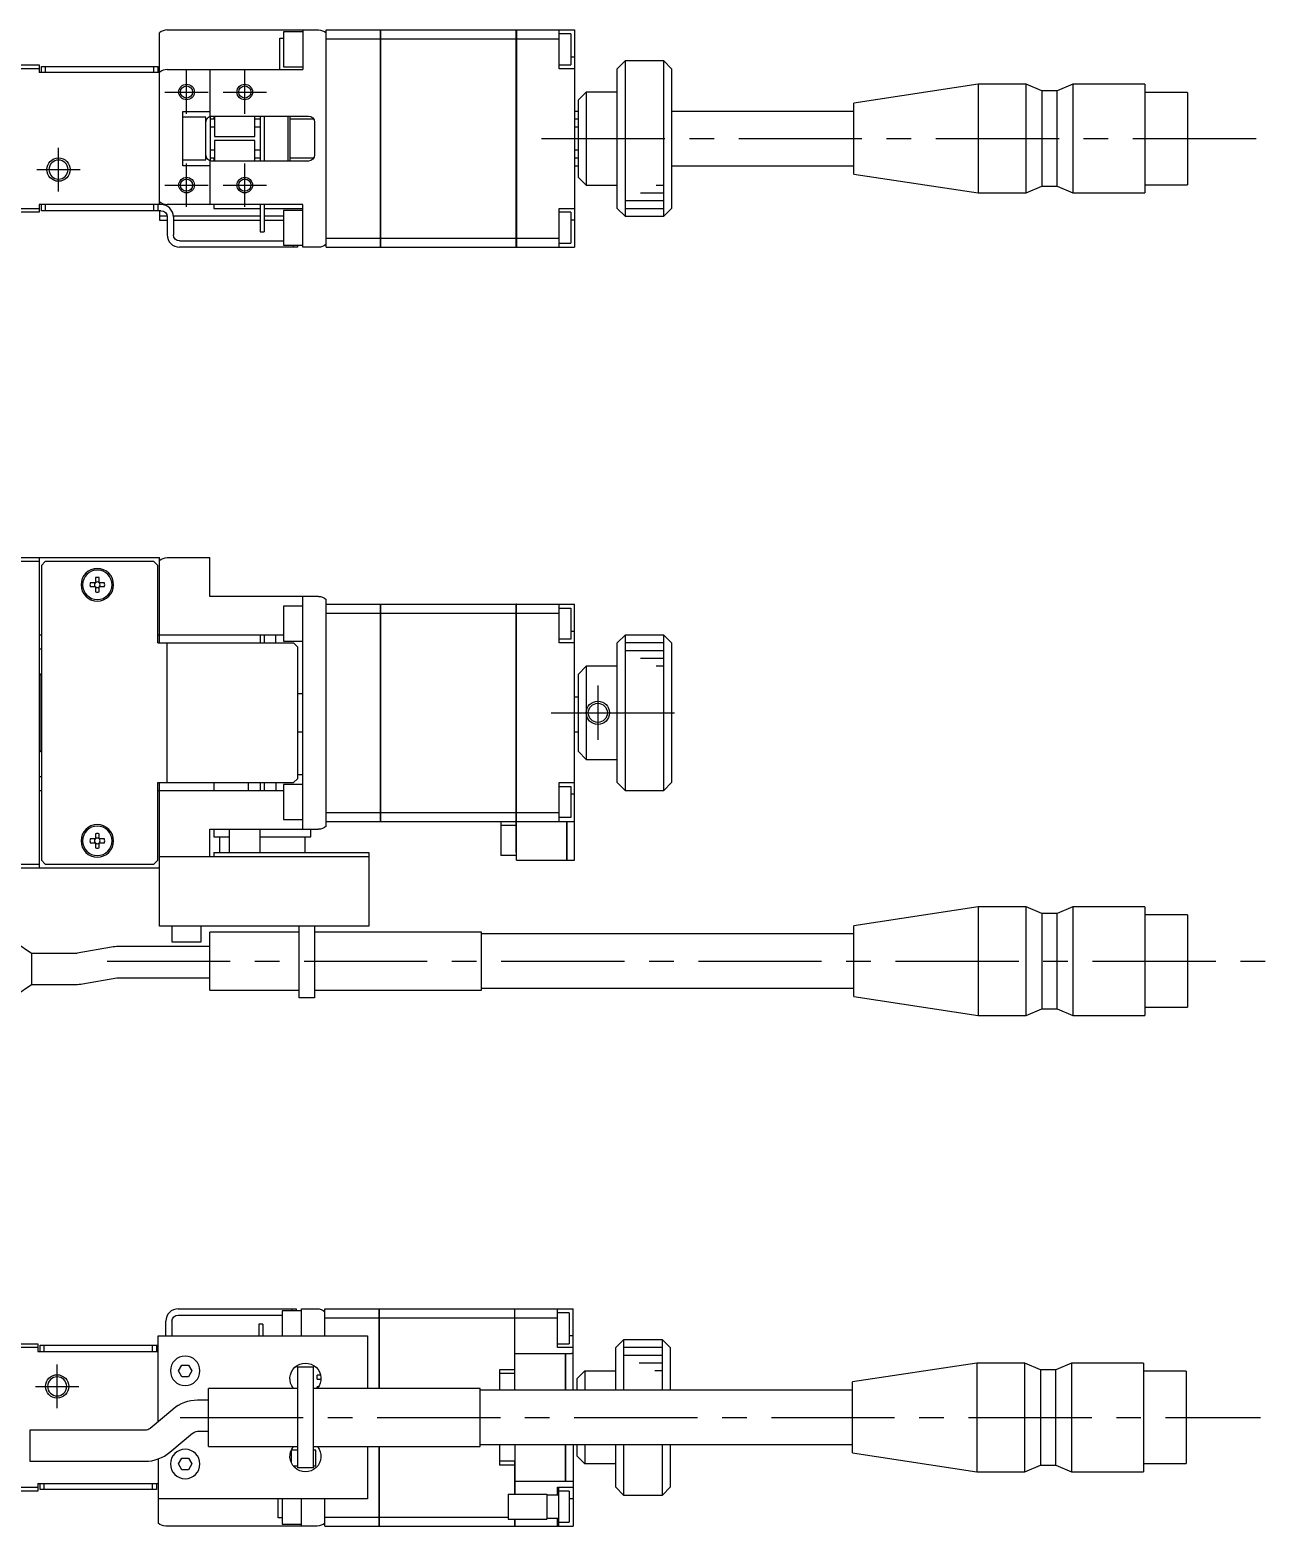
# Model space of a CAD drawing. Extents: x -1 to 646, y -8 to 203.
# Drawn here: x 157.3 to 317.3, y 10 to 202.8 of the extents above; entities that cross this region are included whole.
import ezdxf

# ---------------------------------------------------------------- set-up
doc = ezdxf.new("R2010")
doc.units = 0
doc.header["$LTSCALE"] = 0.5
doc.linetypes.add('CENTER', pattern=[50.8, 31.75, -6.35, 6.35, -6.35])
for name, color, linetype in [('MSM_CENTER', 1, 'CENTER'), ('MSM_CONTINUOUS', 7, 'CONTINUOUS'), ('MSM_NARROW', 5, 'CONTINUOUS')]:
    doc.layers.add(name, color=color, linetype=linetype)

msp = doc.modelspace()

# ---------------------------------------------------------------- linework, layer by layer
at = {"layer": 'MSM_CENTER'}
for p, q in [((177.5, 192), (177.5, 197.6)), ((185, 192), (185, 197.6)), ((174.7, 194.8), (180.3, 194.8)), ((182.2, 194.8), (187.8, 194.8)), ((161, 182), (161, 187.6)), ((223.25, 188.8), (317.25, 188.8)), ((177.5, 180), (177.5, 185.6)), ((185, 180), (185, 185.6)), ((158.2, 184.8), (163.8, 184.8)), ((174.7, 182.8), (180.3, 182.8)), ((182.2, 182.8), (187.8, 182.8)), ((230.5, 118.3), (230.5, 111.3)), ((224.5, 114.8), (242.5, 114.8)), ((167.25, 82.8), (317.25, 82.8)), ((160.82, 25.2), (160.82, 30.8)), ((158.02, 28), (163.62, 28)), ((176.66, 24), (315.89, 24))]:
    msp.add_line(p, q, dxfattribs=at)
at = {"layer": 'MSM_CONTINUOUS'}
for p, q in [((175, 202.8), (194.5, 202.8)), ((192.5, 202.55), (190, 202.55)), ((190, 202.55), (190, 198.05)), ((192.5, 202.8), (192.5, 197.7)), ((195.5, 202.8), (202.49, 202.8)), ((195.5, 174.8), (195.5, 202.8)), ((202.49, 174.8), (202.49, 202.8)), ((202.5, 202.79), (202.49, 202.79)), ((202.5, 202.8), (219.99, 202.8)), ((202.5, 202.8), (202.5, 174.8)), ((219.99, 174.8), (219.99, 202.8)), ((220, 202.79), (219.99, 202.79)), ((220, 202.8), (227.5, 202.8)), ((220, 202.8), (220, 174.8)), ((225.5, 197.8), (225.5, 202.8)), ((227.5, 202.8), (227.5, 174.8)), ((174, 197.32), (174, 202.42)), ((189.5, 201.75), (190, 201.75)), ((189.5, 197.7), (189.5, 201.75)), ((195.5, 201.65), (202.49, 201.65)), ((202.5, 201.64), (202.49, 201.64)), ((202.5, 201.65), (219.99, 201.65)), ((220, 201.64), (219.99, 201.64)), ((220, 201.65), (225.5, 201.65)), ((227, 202.3), (225.5, 202.3)), ((227, 202.3), (227, 198.3)), ((227.5, 199.3), (227, 199.3)), ((234, 198.8), (233, 197.8)), ((239, 198.8), (234, 198.8)), ((234, 198.8), (234, 178.8)), ((240, 197.8), (239, 198.8)), ((239, 178.8), (239, 198.8)), ((145, 198.3), (158.5, 198.3)), ((158.5, 197.8), (145, 197.8)), ((158.5, 198.3), (158.5, 197.3)), ((174, 197.3), (158.5, 197.3)), ((158.8, 197.3), (158.8, 198.1)), ((158.8, 198.1), (173.8, 198.1)), ((159.3, 198.1), (159.3, 197.3)), ((173.3, 197.3), (173.3, 198.1)), ((173.8, 198.1), (173.8, 197.3)), ((174, 180.3), (174, 197.3)), ((175, 197.7), (192.5, 197.7)), ((180.5, 197.7), (180.5, 191.67)), ((190, 198.05), (192.5, 198.05)), ((225.5, 198.3), (227, 198.3)), ((227.5, 197.8), (225.5, 197.8)), ((233, 179.8), (233, 197.8)), ((240, 197.8), (240, 179.8)), ((228, 193.8), (229, 194.8)), ((229, 194.8), (229, 182.8)), ((233, 194.8), (229, 194.8)), ((279.5, 195.8), (263.5, 193.37)), ((279.5, 195.8), (279.5, 181.8)), ((285.7, 195.8), (279.5, 195.8)), ((285.7, 181.8), (285.7, 195.8)), ((287.7, 194.95), (285.7, 195.8)), ((287.7, 194.95), (287.7, 182.65)), ((289.7, 194.95), (287.7, 194.95)), ((291.7, 195.8), (289.7, 194.95)), ((289.7, 182.65), (289.7, 194.95)), ((291.7, 195.8), (291.7, 181.8)), ((301, 195.8), (291.7, 195.8)), ((301, 195.8), (301, 181.8)), ((306.5, 194.75), (301, 194.75)), ((306.5, 194.75), (306.5, 182.85)), ((228, 183.8), (228, 193.8)), ((263.5, 184.23), (263.5, 193.37)), ((177, 192.3), (180.5, 192.3)), ((177, 185.3), (177, 192.3)), ((180, 191.55), (177, 191.55)), ((180, 186.05), (180, 191.55)), ((180.5, 191.67), (180.59, 191.67)), ((180.51, 191.65), (180.59, 191.67)), ((180.6, 185.92), (180.6, 191.68)), ((181.1, 191.3), (180.6, 191.3)), ((180.8, 191.7), (193.2, 191.7)), ((181, 191.7), (181, 191.3)), ((181.1, 191.7), (181.1, 189.05)), ((186.3, 189.05), (186.3, 191.7)), ((187, 191.3), (186.3, 191.3)), ((187, 191.7), (187, 185.9)), ((187.5, 191.7), (187.5, 185.9)), ((190.6, 185.9), (190.6, 191.7)), ((190.8, 191.7), (190.8, 185.9)), ((193.89, 191.3), (190.8, 191.3)), ((194, 190.9), (194, 186.7)), ((228, 192.3), (227.5, 192.3)), ((228, 191.3), (227.5, 191.3)), ((263.5, 192.3), (240, 192.3)), ((180.6, 190.3), (181.1, 190.3)), ((181.1, 189.05), (186.3, 189.05)), ((186.3, 190.3), (187, 190.3)), ((227.5, 190.3), (228, 190.3)), ((181.1, 187.3), (180.6, 187.3)), ((181.1, 188.55), (181.1, 185.9)), ((186.3, 188.55), (181.1, 188.55)), ((186.3, 185.9), (186.3, 188.55)), ((187, 187.3), (186.3, 187.3)), ((228, 187.3), (227.5, 187.3)), ((177, 186.05), (180, 186.05)), ((180.5, 185.3), (177, 185.3)), ((180.5, 185.93), (180.5, 180.3)), ((180.5, 185.93), (180.59, 185.93)), ((180.59, 185.93), (180.51, 185.96)), ((180.6, 186.3), (181.1, 186.3)), ((193.2, 185.9), (180.8, 185.9)), ((181, 186.3), (181, 185.9)), ((186.3, 186.3), (187, 186.3)), ((190.8, 186.3), (193.89, 186.3)), ((227.5, 186.3), (228, 186.3)), ((227.5, 185.3), (228, 185.3)), ((240, 185.3), (263.5, 185.3)), ((229, 182.8), (228, 183.8)), ((263.5, 184.23), (279.5, 181.8)), ((229, 182.8), (233, 182.8)), ((279.5, 181.8), (285.7, 181.8)), ((285.7, 181.8), (287.7, 182.65)), ((287.7, 182.65), (289.7, 182.65)), ((289.7, 182.65), (291.7, 181.8)), ((291.7, 181.8), (301, 181.8)), ((301, 182.85), (306.5, 182.85)), ((145.61, 179.8), (158.5, 179.8)), ((174.2, 180.3), (158.5, 180.3)), ((158.5, 180.3), (158.5, 179.3)), ((158.8, 179.5), (158.8, 180.3)), ((174.2, 179.5), (158.8, 179.5)), ((159.3, 180.3), (159.3, 179.5)), ((173.3, 179.5), (173.3, 180.3)), ((173.8, 180.3), (173.8, 179.5)), ((174, 179.5), (174, 178.3)), ((192.5, 180.3), (175, 180.3)), ((181, 180.3), (181, 179.8)), ((181, 179.8), (187, 179.8)), ((187, 180.3), (187, 176.8)), ((187.5, 180.3), (187.5, 176.8)), ((187.5, 179.8), (192.5, 179.8)), ((192.5, 179.55), (190, 179.55)), ((190, 179.55), (190, 175.05)), ((192.5, 174.8), (192.5, 180.3)), ((225.5, 179.8), (227.5, 179.8)), ((225.5, 174.8), (225.5, 179.8)), ((233, 179.8), (234, 178.8)), ((239, 178.8), (240, 179.8)), ((158.5, 179.3), (145.5, 179.3)), ((174.99, 178.8), (174, 178.8)), ((174, 178.3), (175, 178.3)), ((175, 178.7), (175, 176.4)), ((187, 178.8), (175.8, 178.8)), ((175.8, 178.7), (175.8, 176.4)), ((175.8, 178.3), (187, 178.3)), ((190, 178.8), (187.5, 178.8)), ((187.5, 178.3), (190, 178.3)), ((227, 179.3), (225.5, 179.3)), ((227, 179.3), (227, 175.3)), ((227.5, 178.3), (227, 178.3)), ((234, 178.8), (239, 178.8)), ((176.6, 175.6), (190, 175.6)), ((187, 176.8), (187.5, 176.8)), ((195.5, 175.95), (202.49, 175.95)), ((202.5, 175.96), (202.49, 175.96)), ((202.5, 175.95), (219.99, 175.95)), ((220, 175.96), (219.99, 175.96)), ((220, 175.95), (225.5, 175.95)), ((191.8, 174.8), (176.6, 174.8)), ((190, 175.05), (192.5, 175.05)), ((191.3, 174.8), (191.3, 175.05)), ((191.8, 175.05), (191.8, 174.8)), ((194.5, 174.8), (192.5, 174.8)), ((195.5, 174.8), (202.49, 174.8)), ((202.5, 174.81), (202.49, 174.81)), ((202.5, 174.8), (219.99, 174.8)), ((220, 174.81), (219.99, 174.81)), ((220, 174.8), (227.5, 174.8)), ((225.5, 175.3), (227, 175.3)), ((145, 134.8), (174, 134.8)), ((158.5, 134.3), (146.11, 134.3)), ((158.5, 134.8), (158.5, 94.8)), ((159.3, 134.3), (158.8, 133.8)), ((158.8, 133.8), (158.8, 95.8)), ((173.3, 134.3), (159.3, 134.3)), ((173.8, 133.8), (173.3, 134.3)), ((173.8, 123.8), (173.8, 133.8)), ((174, 123.8), (174, 134.8)), ((175, 134.8), (180.5, 134.8)), ((180.5, 129.8), (180.5, 134.8)), ((165.76, 131.54), (165.08, 131.54)), ((165.76, 132.22), (165.76, 131.54)), ((166.24, 131.54), (166.24, 132.22)), ((166.92, 131.54), (166.24, 131.54)), ((165.08, 131.06), (165.76, 131.06)), ((165.76, 131.06), (165.76, 130.38)), ((166.24, 131.06), (166.92, 131.06)), ((166.24, 130.38), (166.24, 131.06)), ((194.5, 129.8), (180.5, 129.8)), ((192.5, 99.8), (192.5, 129.8)), ((195.5, 100.18), (195.5, 129.42)), ((190, 128.55), (190, 124.05)), ((192.5, 128.55), (190, 128.55)), ((195.5, 128.8), (202.49, 128.8)), ((195.5, 127.65), (202.49, 127.65)), ((202.49, 100.8), (202.49, 128.8)), ((202.5, 128.79), (202.49, 128.79)), ((202.5, 127.64), (202.49, 127.64)), ((202.5, 128.8), (202.5, 100.8)), ((202.5, 128.8), (219.99, 128.8)), ((202.5, 127.65), (219.99, 127.65)), ((219.99, 96.8), (219.99, 128.8)), ((220, 128.79), (219.99, 128.79)), ((220, 127.64), (219.99, 127.64)), ((220, 95.8), (220, 128.8)), ((220, 128.8), (227.5, 128.8)), ((220, 127.65), (225.5, 127.65)), ((225.5, 123.8), (225.5, 128.8)), ((225.5, 128.3), (227, 128.3)), ((227, 128.3), (227, 124.3)), ((227.5, 95.8), (227.5, 128.8)), ((158.8, 124.8), (158.5, 124.8)), ((190, 124.8), (173.8, 124.8)), ((173.8, 123.8), (191.3, 123.8)), ((175, 105.8), (175, 123.8)), ((187, 124.8), (187, 123.8)), ((187.5, 124.8), (187.5, 123.8)), ((189, 123.8), (189, 124.8)), ((190, 124.05), (192.5, 124.05)), ((191.8, 123.3), (191.3, 123.8)), ((227, 124.3), (225.5, 124.3)), ((227.5, 123.8), (225.5, 123.8)), ((227.5, 125.3), (227, 125.3)), ((234, 124.8), (233, 123.8)), ((233, 105.8), (233, 123.8)), ((234, 124.8), (234, 104.8)), ((239, 124.8), (234, 124.8)), ((239, 104.8), (239, 124.8)), ((240, 123.8), (239, 124.8)), ((240, 123.8), (240, 105.8)), ((158.5, 123.05), (158.8, 123.05)), ((191.8, 123.3), (191.8, 106.3)), ((158.7, 119.8), (158.5, 119.6)), ((158.7, 119.8), (158.7, 109.8)), ((158.8, 119.8), (158.7, 119.8)), ((228, 119.8), (229, 120.8)), ((228, 109.8), (228, 119.8)), ((229, 120.8), (229, 108.8)), ((233, 120.8), (229, 120.8)), ((191.8, 117.3), (192.5, 117.3)), ((228, 116.8), (227.5, 116.8)), ((192.5, 112.3), (191.8, 112.3)), ((228, 112.3), (227.5, 112.3)), ((158.5, 110), (158.7, 109.8)), ((158.7, 109.8), (158.8, 109.8)), ((229, 108.8), (228, 109.8)), ((229, 108.8), (233, 108.8)), ((158.8, 106.55), (158.5, 106.55)), ((191.3, 105.8), (191.8, 106.3)), ((192.5, 106.8), (191.8, 106.8)), ((158.5, 104.8), (158.8, 104.8)), ((173.8, 105.8), (191.3, 105.8)), ((173.8, 95.8), (173.8, 105.8)), ((173.8, 104.8), (190, 104.8)), ((174, 87.3), (174, 105.8)), ((181, 105.8), (181, 104.8)), ((185.5, 104.8), (185.5, 105.8)), ((187, 105.8), (187, 104.8)), ((187.5, 105.8), (187.5, 104.8)), ((189, 105.8), (189, 104.8)), ((190, 105.55), (190, 101.05)), ((192.5, 105.55), (190, 105.55)), ((225.5, 100.8), (225.5, 105.8)), ((225.5, 105.8), (227.5, 105.8)), ((225.5, 105.3), (227, 105.3)), ((227, 105.3), (227, 101.3)), ((227.5, 104.3), (227, 104.3)), ((233, 105.8), (234, 104.8)), ((234, 104.8), (239, 104.8)), ((239, 104.8), (240, 105.8)), ((190, 101.05), (192.5, 101.05)), ((195.5, 101.95), (202.49, 101.95)), ((195.5, 100.8), (202.49, 100.8)), ((202.5, 101.96), (202.49, 101.96)), ((202.5, 100.81), (202.49, 100.81)), ((202.5, 101.95), (219.99, 101.95)), ((202.5, 100.8), (219.99, 100.8)), ((218, 100.8), (218, 96.4)), ((219.99, 100.3), (218, 100.3)), ((220, 101.96), (219.99, 101.96)), ((220, 100.81), (219.99, 100.81)), ((219.99, 100.5), (220, 100.5)), ((220, 101.95), (225.5, 101.95)), ((220, 100.8), (227.5, 100.8)), ((227, 101.3), (225.5, 101.3)), ((226.49, 95.8), (226.49, 100.8)), ((226.5, 100.8), (226.5, 95.8)), ((165.76, 98.54), (165.08, 98.54)), ((165.76, 99.22), (165.76, 98.54)), ((166.24, 98.54), (166.24, 99.22)), ((166.92, 98.54), (166.24, 98.54)), ((180.5, 99.8), (194.5, 99.8)), ((180.5, 96.3), (180.5, 99.8)), ((181, 99.8), (181, 98.8)), ((181, 98.8), (183, 98.8)), ((181.75, 98.8), (181.75, 96.8)), ((183, 99.8), (183, 96.8)), ((187, 96.8), (187, 99.8)), ((187, 98.8), (193.5, 98.8)), ((192.75, 98.8), (192.75, 96.8)), ((193.5, 98.8), (193.5, 99.8)), ((219.99, 99.4), (220, 99.4)), ((165.08, 98.06), (165.76, 98.06)), ((165.76, 98.06), (165.76, 97.38)), ((166.24, 97.38), (166.24, 98.06)), ((166.24, 98.06), (166.92, 98.06)), ((181, 96.8), (181, 96.3)), ((181, 96.8), (201, 96.8)), ((201, 96.8), (201, 87.3)), ((220, 96.4), (218, 96.4)), ((220, 96.8), (219.99, 96.8)), ((174, 94.8), (145, 94.8)), ((146.11, 95.3), (158.5, 95.3)), ((158.8, 95.8), (159.3, 95.3)), ((159.3, 95.3), (173.3, 95.3)), ((173.3, 95.3), (173.8, 95.8)), ((174, 96.3), (201, 96.3)), ((220, 95.8), (226.49, 95.8)), ((226.5, 95.81), (226.49, 95.81)), ((226.5, 95.8), (227.5, 95.8)), ((279.5, 89.8), (263.5, 87.37)), ((279.5, 89.8), (279.5, 75.8)), ((285.7, 89.8), (279.5, 89.8)), ((285.7, 75.8), (285.7, 89.8)), ((287.7, 88.95), (285.7, 89.8)), ((287.7, 88.95), (287.7, 76.65)), ((289.7, 88.95), (287.7, 88.95)), ((291.7, 89.8), (289.7, 88.95)), ((289.7, 76.65), (289.7, 88.95)), ((291.7, 89.8), (291.7, 75.8)), ((301, 89.8), (291.7, 89.8)), ((301, 89.8), (301, 75.8)), ((306.5, 88.75), (301, 88.75)), ((306.5, 88.75), (306.5, 76.85)), ((201, 87.3), (174, 87.3)), ((175.6, 87.3), (175.6, 85.3)), ((179.4, 85.3), (179.4, 87.3)), ((192, 78.05), (192, 87.3)), ((194, 87.3), (194, 78.05)), ((263.5, 78.23), (263.5, 87.37)), ((157.5, 83.8), (153.5, 86.55)), ((175.6, 85.3), (179.4, 85.3)), ((180.5, 79.05), (180.5, 86.55)), ((192, 86.55), (180.5, 86.55)), ((215.5, 86.55), (194, 86.55)), ((215.5, 79.05), (215.5, 86.55)), ((263.5, 86.3), (215.5, 86.3)), ((157.5, 83.8), (157.5, 79.8)), ((163.24, 83.8), (157.5, 83.8)), ((167.82, 84.59), (163.41, 83.82)), ((180.5, 84.67), (168.69, 84.67)), ((153.5, 77.05), (157.5, 79.8)), ((157.5, 79.8), (163.24, 79.8)), ((164.11, 79.88), (168.51, 80.65)), ((168.69, 80.67), (180.5, 80.67)), ((180.5, 79.05), (192, 79.05)), ((194, 79.05), (215.5, 79.05)), ((215.5, 79.3), (263.5, 79.3)), ((194, 78.05), (192, 78.05)), ((263.5, 78.23), (279.5, 75.8)), ((279.5, 75.8), (285.7, 75.8)), ((285.7, 75.8), (287.7, 76.65)), ((287.7, 76.65), (289.7, 76.65)), ((289.7, 76.65), (291.7, 75.8)), ((291.7, 75.8), (301, 75.8)), ((301, 76.85), (306.5, 76.85)), ((176.42, 38), (191.62, 38)), ((176.42, 37.2), (189.82, 37.2)), ((189.82, 37.75), (189.82, 34.5)), ((192.32, 37.75), (189.82, 37.75)), ((191.12, 37.75), (191.12, 38)), ((191.62, 38), (191.62, 37.75)), ((192.32, 34.5), (192.32, 38)), ((192.32, 38), (194.32, 38)), ((195.32, 34.5), (195.32, 38)), ((195.32, 38), (202.31, 38)), ((195.32, 36.85), (202.31, 36.85)), ((202.31, 27.75), (202.31, 38)), ((202.32, 37.99), (202.31, 37.99)), ((202.32, 36.84), (202.31, 36.84)), ((202.32, 38), (219.81, 38)), ((202.32, 38), (202.32, 27.75)), ((202.32, 36.85), (219.81, 36.85)), ((219.81, 29.65), (219.81, 38)), ((219.82, 37.99), (219.81, 37.99)), ((219.82, 36.84), (219.81, 36.84)), ((219.82, 27.5), (219.82, 38)), ((219.82, 38), (227.32, 38)), ((219.82, 36.85), (225.32, 36.85)), ((225.32, 33), (225.32, 38)), ((226.82, 37.5), (225.32, 37.5)), ((226.82, 37.5), (226.82, 33.5)), ((227.32, 27.5), (227.32, 38)), ((174.82, 34.5), (174.82, 36.4)), ((175.62, 36.4), (175.62, 34.5)), ((187.32, 36), (186.82, 36)), ((186.82, 36), (186.82, 34.5)), ((187.32, 36), (187.32, 34.5)), ((145.32, 33.5), (158.32, 33.5)), ((158.32, 33), (145.43, 33)), ((158.32, 33.5), (158.32, 32.5)), ((158.62, 32.5), (158.62, 33.3)), ((158.62, 33.3), (173.82, 33.3)), ((159.12, 33.3), (159.12, 32.5)), ((173.12, 32.5), (173.12, 33.3)), ((173.62, 33.3), (173.62, 32.5)), ((173.82, 23.44), (173.82, 34.5)), ((173.82, 34.5), (200.82, 34.5)), ((200.82, 34.5), (200.82, 27.75)), ((225.32, 33.5), (226.82, 33.5)), ((227.32, 33), (225.32, 33)), ((227.32, 34.5), (226.82, 34.5)), ((233.82, 34), (232.82, 33)), ((232.82, 27.5), (232.82, 33)), ((233.82, 34), (233.82, 27.5)), ((238.82, 34), (233.82, 34)), ((238.82, 27.5), (238.82, 34)), ((239.82, 33), (238.82, 34)), ((239.82, 33), (239.82, 27.5)), ((158.32, 32.5), (173.82, 32.5)), ((219.82, 32.25), (226.31, 32.25)), ((226.31, 27.5), (226.31, 32.25)), ((226.32, 32.24), (226.31, 32.24)), ((226.32, 32.25), (226.32, 27.5)), ((226.32, 32.25), (227.12, 32.25)), ((227.12, 32.23), (227.12, 32.25)), ((227.32, 32.23), (227.12, 32.23)), ((279.32, 31), (263.32, 28.57)), ((285.52, 31), (279.32, 31)), ((279.32, 31), (279.32, 17)), ((287.52, 30.15), (285.52, 31)), ((285.52, 17), (285.52, 31)), ((291.52, 31), (289.52, 30.15)), ((300.82, 31), (291.52, 31)), ((291.52, 31), (291.52, 17)), ((300.82, 31), (300.82, 17)), ((176.45, 30), (176.88, 30.75)), ((176.88, 29.25), (176.45, 30)), ((176.88, 30.75), (177.75, 30.75)), ((177.75, 29.25), (176.88, 29.25)), ((177.75, 30.75), (178.18, 30)), ((178.18, 30), (177.75, 29.25)), ((191.82, 30.5), (193.82, 30.5)), ((191.82, 17.5), (191.82, 30.5)), ((193.82, 30.5), (193.82, 17.5)), ((194.32, 28.93), (194.32, 29.43)), ((194.77, 29.43), (194.32, 29.43)), ((194.32, 28.93), (194.81, 28.93)), ((217.82, 30.15), (217.82, 27.5)), ((219.81, 30.15), (217.82, 30.15)), ((219.82, 29.65), (217.82, 29.65)), ((228.82, 30), (227.82, 29)), ((227.82, 27.5), (227.82, 29)), ((228.82, 30), (232.82, 30)), ((228.82, 30), (228.82, 27.5)), ((289.52, 30.15), (287.52, 30.15)), ((287.52, 30.15), (287.52, 17.85)), ((289.52, 17.85), (289.52, 30.15)), ((306.32, 29.95), (300.82, 29.95)), ((306.32, 29.95), (306.32, 18.05)), ((191.82, 27.75), (180.32, 27.75)), ((180.32, 20.25), (180.32, 27.75)), ((215.32, 27.75), (193.82, 27.75)), ((194.32, 27.75), (194.32, 27.93)), ((194.5, 27.93), (194.32, 27.93)), ((215.32, 20.25), (215.32, 27.75)), ((263.32, 27.5), (215.32, 27.5)), ((263.32, 19.43), (263.32, 28.57)), ((180.32, 26.21), (178.93, 26.21)), ((175.71, 25.04), (172.79, 22.58)), ((172.15, 22.35), (157.32, 22.35)), ((157.32, 22.35), (157.32, 18.35)), ((175.36, 19.52), (178.28, 21.97)), ((178.93, 22.21), (180.32, 22.21)), ((180.32, 20.25), (191.82, 20.25)), ((190.98, 19.78), (190.98, 18.2)), ((191.82, 19.78), (190.98, 19.78)), ((193.82, 20.25), (215.32, 20.25)), ((194.14, 19.78), (193.82, 19.78)), ((194.14, 17.78), (194.14, 19.78)), ((200.82, 20.25), (200.82, 13.5)), ((202.31, 10), (202.31, 20.25)), ((202.32, 20.25), (202.32, 10)), ((215.32, 20.5), (263.32, 20.5)), ((217.82, 20.5), (217.82, 17.85)), ((219.82, 20.5), (219.82, 14.1)), ((226.31, 15.75), (226.31, 20.5)), ((226.32, 20.5), (226.32, 15.75)), ((227.32, 20.5), (227.32, 10)), ((227.82, 19), (227.82, 20.5)), ((228.82, 20.5), (228.82, 18)), ((232.82, 15), (232.82, 20.5)), ((233.82, 20.5), (233.82, 14)), ((238.82, 14), (238.82, 20.5)), ((239.82, 20.5), (239.82, 15)), ((263.32, 19.43), (279.32, 17)), ((157.32, 18.35), (172.15, 18.35)), ((173.82, 18.64), (173.82, 10.38)), ((176.45, 18), (176.88, 18.75)), ((176.88, 17.25), (176.45, 18)), ((176.88, 18.75), (177.75, 18.75)), ((177.75, 18.75), (178.18, 18)), ((178.18, 18), (177.75, 17.25)), ((191.23, 17.78), (191.82, 17.78)), ((193.82, 17.5), (191.82, 17.5)), ((193.82, 17.78), (194.14, 17.78)), ((219.82, 18.35), (217.82, 18.35)), ((219.81, 17.85), (217.82, 17.85)), ((219.81, 14.1), (219.81, 18.35)), ((227.82, 19), (228.82, 18)), ((232.82, 18), (228.82, 18)), ((285.52, 17), (287.52, 17.85)), ((287.52, 17.85), (289.52, 17.85)), ((289.52, 17.85), (291.52, 17)), ((300.82, 18.05), (306.32, 18.05)), ((158.32, 15.5), (173.82, 15.5)), ((158.32, 15.5), (158.32, 14.5)), ((158.62, 14.7), (158.62, 15.5)), ((159.12, 15.5), (159.12, 14.7)), ((173.12, 14.7), (173.12, 15.5)), ((173.62, 15.5), (173.62, 14.7)), ((177.75, 17.25), (176.88, 17.25)), ((226.31, 15.75), (219.82, 15.75)), ((226.32, 15.76), (226.31, 15.76)), ((227.12, 15.75), (226.32, 15.75)), ((227.12, 15.77), (227.32, 15.77)), ((227.12, 15.75), (227.12, 15.77)), ((279.32, 17), (285.52, 17)), ((291.52, 17), (300.82, 17)), ((158.32, 14.5), (58.32, 14.5)), ((151.32, 15), (158.32, 15)), ((173.62, 14.7), (158.62, 14.7)), ((200.82, 13.5), (173.82, 13.5)), ((189.32, 11.05), (189.32, 13.5)), ((189.82, 13.5), (189.82, 10.25)), ((192.32, 10), (192.32, 13.5)), ((195.32, 10), (195.32, 13.5)), ((218.92, 14.1), (223.92, 14.1)), ((218.92, 14.1), (218.92, 10.9)), ((223.92, 14.1), (223.92, 10.9)), ((225.42, 14), (223.92, 14)), ((225.32, 15), (227.32, 15)), ((225.32, 14), (225.32, 15)), ((225.42, 15), (225.42, 10)), ((226.82, 14.5), (225.42, 14.5)), ((226.82, 14.5), (226.82, 10.5)), ((227.32, 13.5), (226.82, 13.5)), ((232.82, 15), (233.82, 14)), ((233.82, 14), (238.82, 14)), ((238.82, 14), (239.82, 15)), ((194.32, 10), (174.82, 10)), ((189.82, 11.05), (189.32, 11.05)), ((189.82, 10.25), (192.32, 10.25)), ((195.32, 11.15), (202.31, 11.15)), ((195.32, 10), (202.31, 10)), ((202.32, 11.16), (202.31, 11.16)), ((202.32, 10.01), (202.31, 10.01)), ((202.32, 11.15), (218.92, 11.15)), ((202.32, 10), (219.81, 10)), ((218.92, 10.9), (223.92, 10.9)), ((219.81, 10), (219.81, 10.9)), ((219.82, 10.01), (219.81, 10.01)), ((219.82, 10.9), (219.82, 10)), ((219.82, 10), (227.32, 10)), ((223.92, 11), (225.42, 11)), ((225.32, 10), (225.32, 11)), ((225.42, 10.5), (226.82, 10.5))]:
    msp.add_line(p, q, dxfattribs=at)
at = {"layer": 'MSM_CONTINUOUS', "extrusion": (0, 0, -1)}
for p, q in [((180, 190.95), (180.01, 191.01)), ((180, 190.9), (180, 190.95)), ((180.01, 191.01), (180.02, 191.06)), ((180.02, 191.06), (180.03, 191.11)), ((180.03, 191.11), (180.04, 191.16)), ((180.04, 191.16), (180.06, 191.21)), ((180.06, 191.21), (180.08, 191.26)), ((180.08, 191.26), (180.11, 191.3)), ((180.11, 191.3), (180.14, 191.35)), ((180.14, 191.35), (180.16, 191.38)), ((180.16, 191.38), (180.19, 191.41)), ((180.19, 191.41), (180.22, 191.45)), ((180.22, 191.45), (180.25, 191.48)), ((180.25, 191.48), (180.27, 191.5)), ((180.27, 191.5), (180.3, 191.53)), ((180.3, 191.53), (180.34, 191.55)), ((180.34, 191.55), (180.37, 191.57)), ((180.37, 191.57), (180.4, 191.6)), ((180.4, 191.6), (180.44, 191.62)), ((180.44, 191.62), (180.47, 191.63)), ((180.47, 191.63), (180.5, 191.64)), ((180.5, 191.64), (180.51, 191.65)), ((180, 186.66), (180, 186.7)), ((180, 186.61), (180, 186.66)), ((180.01, 186.57), (180, 186.61)), ((180.02, 186.53), (180.01, 186.57)), ((180.03, 186.48), (180.02, 186.53)), ((180.05, 186.43), (180.03, 186.48)), ((180.07, 186.38), (180.05, 186.43)), ((180.09, 186.33), (180.07, 186.38)), ((180.11, 186.29), (180.09, 186.33)), ((180.14, 186.24), (180.11, 186.29)), ((180.17, 186.2), (180.14, 186.24)), ((180.21, 186.16), (180.17, 186.2)), ((180.24, 186.13), (180.21, 186.16)), ((180.27, 186.1), (180.24, 186.13)), ((180.3, 186.08), (180.27, 186.1)), ((180.33, 186.05), (180.3, 186.08)), ((180.36, 186.03), (180.33, 186.05)), ((180.39, 186.01), (180.36, 186.03)), ((180.42, 186), (180.39, 186.01)), ((180.44, 185.98), (180.42, 186)), ((180.47, 185.97), (180.44, 185.98)), ((180.49, 185.96), (180.47, 185.97)), ((180.51, 185.96), (180.49, 185.96))]:
    msp.add_line(p, q, dxfattribs=at)
at = {"layer": 'MSM_CONTINUOUS'}
for centre, radius in [((177.5, 194.8), 0.783), ((185, 194.8), 0.783), ((177.5, 182.8), 0.783), ((185, 182.8), 0.783), ((230.5, 114.8), 1.23)]:
    msp.add_circle(centre, radius, dxfattribs=at)
at = {"layer": 'MSM_CONTINUOUS', "extrusion": (0, 0, -1)}
for centre, radius in [((-161, 184.8), 1.23), ((-166, 131.3), 2.1), ((-166, 131.3), 1.9), ((-166, 98.3), 2.1), ((-166, 98.3), 1.9), ((-177.32, 30), 1.9), ((-160.82, 28), 1.23), ((-177.32, 18), 1.9)]:
    msp.add_circle(centre, radius, dxfattribs=at)
at = {"layer": 'MSM_CONTINUOUS'}
for centre, radius, start, end in [((175, 201.3), 1.5, 90, 131.8103), ((175, 196.2), 1.5, 90, 131.8103), ((175, 181.8), 1.5, 228.1897, 270), ((174.2, 178.7), 1.6, 0, 90), ((176.6, 176.4), 1.6, 180, 270), ((166, 131.3), 0.95, 165.3667, 194.6333), ((166, 131.3), 0.365, 138.8496, 221.1504), ((166, 131.3), 0.95, 75.3667, 104.6333), ((166, 131.3), 0.365, 48.8496, 131.1504), ((166, 131.3), 0.365, 318.8496, 41.1504), ((166, 131.3), 0.95, 345.3667, 14.6333), ((166, 131.3), 0.365, 228.8496, 311.1504), ((166, 131.3), 0.95, 255.3667, 284.6333), ((166, 98.3), 0.95, 165.3667, 194.6333), ((166, 98.3), 0.365, 138.8496, 221.1504), ((166, 98.3), 0.95, 75.3667, 104.6333), ((166, 98.3), 0.365, 48.8496, 131.1504), ((166, 98.3), 0.365, 318.8496, 41.1504), ((166, 98.3), 0.95, 345.3667, 14.6333), ((166, 98.3), 0.365, 228.8496, 311.1504), ((166, 98.3), 0.95, 255.3667, 284.6333), ((168.69, 79.67), 5, 90, 100), ((163.24, 84.8), 5, 270, 280), ((176.42, 36.4), 1.6, 90, 180), ((178.93, 21.21), 5, 90, 130), ((172.15, 23.35), 5, 270, 310)]:
    msp.add_arc(centre, radius, start, end, dxfattribs=at)
at = {"layer": 'MSM_CONTINUOUS', "extrusion": (0, 0, -1)}
for centre, radius, start, end in [((-194.5, 201.3), 1.5, 90, 131.8103), ((-180.8, 190.9), 0.8, 74.8734, 90), ((-193.2, 190.9), 0.8, 90, 180), ((-180.8, 186.7), 0.8, 270, 285.1266), ((-193.2, 186.7), 0.8, 180, 270), ((-174.2, 178.7), 0.8, 90, 180), ((-176.6, 176.4), 0.8, 270, 0), ((-194.5, 176.3), 1.5, 228.1897, 270), ((-175, 133.3), 1.5, 48.1897, 90), ((-194.5, 128.3), 1.5, 90, 131.8103), ((-194.5, 101.3), 1.5, 228.1897, 270), ((-163.24, 84.8), 1, 260, 270), ((-168.69, 79.67), 1, 80, 90), ((-176.42, 36.4), 0.8, 0, 90), ((-194.32, 36.5), 1.5, 90, 131.8103), ((-192.82, 29), 2, 321.3178, 218.6822), ((-191.52, 30.67), 0.2, 179.1937, 284.9256), ((-172.15, 23.35), 1, 230, 270), ((-178.93, 21.21), 1, 50, 90), ((-192.82, 19), 2, 141.3178, 38.6822), ((-174.82, 11.5), 1.5, 270, 311.8103), ((-194.32, 11.5), 1.5, 228.1897, 270)]:
    msp.add_arc(centre, radius, start, end, dxfattribs=at)
at = {"layer": 'MSM_NARROW'}
for p, q in [((236, 181.8), (239, 181.8)), ((238, 182.8), (239, 182.8)), ((234, 180.8), (239, 180.8)), ((234, 179.8), (239, 179.8)), ((239, 123.8), (234, 123.8)), ((239, 122.8), (234, 122.8)), ((239, 121.8), (236, 121.8)), ((239, 120.8), (238, 120.8)), ((238.82, 33), (233.82, 33)), ((238.82, 32), (233.82, 32)), ((238.82, 31), (235.82, 31)), ((238.82, 30), (237.82, 30))]:
    msp.add_line(p, q, dxfattribs=at)
for centre, radius in [((177.5, 194.8), 1), ((185, 194.8), 1), ((161, 184.8), 1.5), ((177.5, 182.8), 1), ((185, 182.8), 1), ((230.5, 114.8), 1.5), ((160.82, 28), 1.5)]:
    msp.add_circle(centre, radius, dxfattribs=at)

doc.saveas('drawing.dxf')
